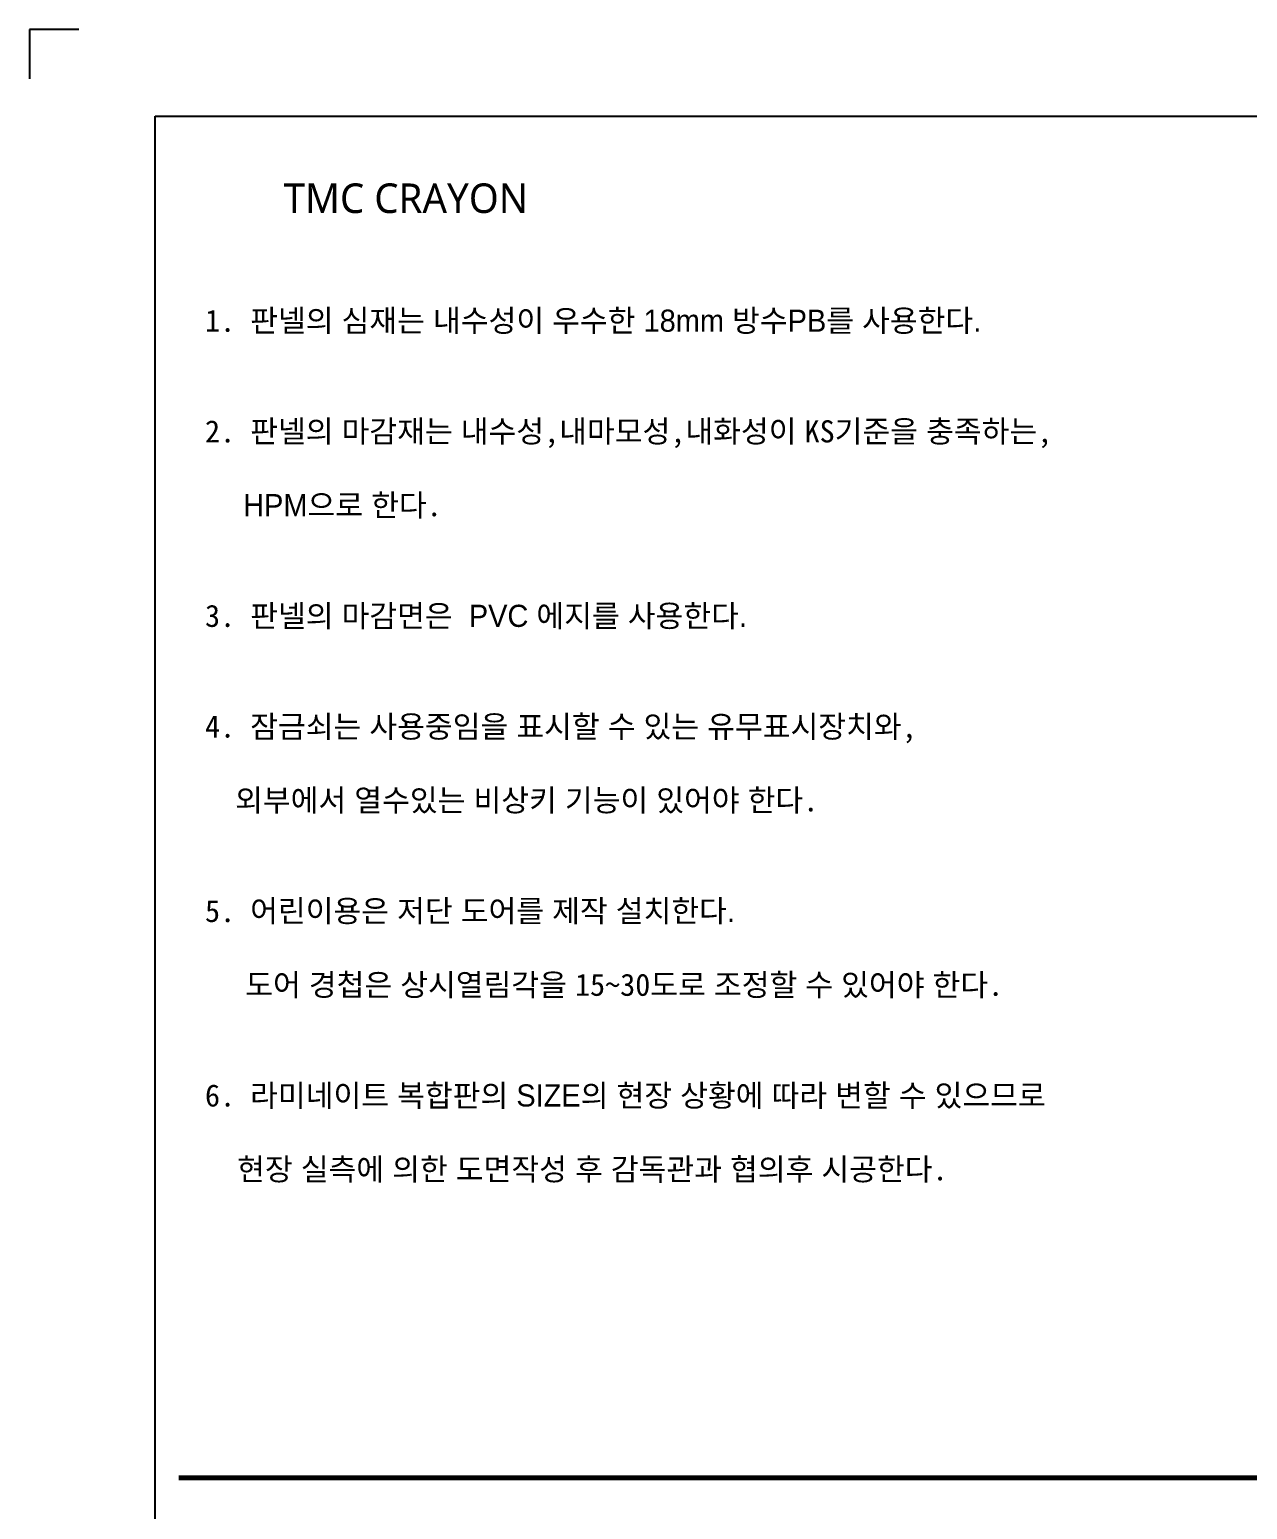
# Model space of a CAD drawing. Extents: x -256 to 8104, y -176 to 5714.
# Drawn here: x -256 to 2219, y 2705 to 5714 of the extents above; entities that cross this region are included whole.
import ezdxf
from ezdxf.enums import TextEntityAlignment as Align

# ---------------------------------------------------------------- set-up
doc = ezdxf.new("R2010")
doc.units = 0
doc.header["$LTSCALE"] = 30
doc.layers.get('0').update_dxf_attribs({"linetype": 'CONTINUOUS'})
doc.layers.add('jac text', color=7, linetype='CONTINUOUS')
doc.layers.add('TIT', color=3, linetype='CONTINUOUS')
doc.styles.add('돋움', font='malgun.ttf')

# ---------------------------------------------------------------- blocks, each defined once
blk = doc.blocks.new('CRAYON_17', base_point=(168355.6, 310.1))
at = {"color": 2}
for p, q in [((168099.7, 6024.4), (168099.7, 5924.4)), ((168099.7, 6024.4), (168099.7, 5924.4)), ((168099.7, 6024.4), (168099.7, 5924.4)), ((168199.7, 6024.4), (168099.7, 6024.4)), ((168099.7, 6024.4), (168099.7, 5924.4))]:
    blk.add_line(p, q, dxfattribs=at)
for points in [[(168354.9, 5848.5), (175607.2, 5848.5), (175607.2, 310.2), (168354.9, 310.2)], [(168354.9, 5848.5), (175607.2, 5848.5), (175607.2, 310.2), (168354.9, 310.2)], [(168354.9, 5848.5), (176336.8, 5848.5), (176336.8, 310.2), (168354.9, 310.2)]]:
    blk.add_lwpolyline(points, close=True, dxfattribs=at)
at = {"color": 8, "const_width": 10}
blk.add_lwpolyline([(168403, 3079.4), (174187.5, 3079.4)], dxfattribs=at)
at = {"layer": 'jac text', "insert": (168456.2, 3679.4), "char_height": 45, "attachment_point": 7}
blk.add_mtext('1. {\\F굴림;판넬의 심재는 내수성이 우수한 18mm 방수PB를 사용한다.    \\P     \\P}\\P2. {\\F굴림;판넬의 마감재는 내수성},{\\F굴림;내마모성},{\\F굴림;내화성이 }KS{\\F굴림;기준을 충족하는},\\P \\P  {\\F굴림; HPM으로 한다}. \\P\\P\\P3. {\\F굴림;판넬의 마감면은  PVC 에지를 사용한다.\\P\\P}\\P4. {\\F굴림;잠금쇠는 사용중임을 표시할 수 있는 유무표시장치와}, \\P\\P  {\\F굴림;외부에서 열수있는 비상키 기능이 있어야 한다}.\\P\\P\\P5. {\\F굴림;어린이용은 저단 도어를 제작 설치한다.\\P\\P     도어 경첩은 상시열림각을 }15~30{\\F굴림;도로 조정할 수 있어야 한다}.\\P\\P\\P6. {\\F굴림;라미네이트 복합판의 SIZE의 현장 상황에 따라 변할 수 있으므로 \\P\\P    현장 실측에 의한 도면작성 후 감독관과 협의후 시공한다}. ', dxfattribs=at)
at = {"layer": 'TIT', "style": '돋움'}
blk.add_text('TMC CRAYON', height=60, dxfattribs=at).set_placement((169112.8, 5651.5), align=Align.RIGHT)

msp = doc.modelspace()

# ---------------------------------------------------------------- block references
msp.add_blockref('CRAYON_17', (0, 0))

doc.saveas('drawing.dxf')
